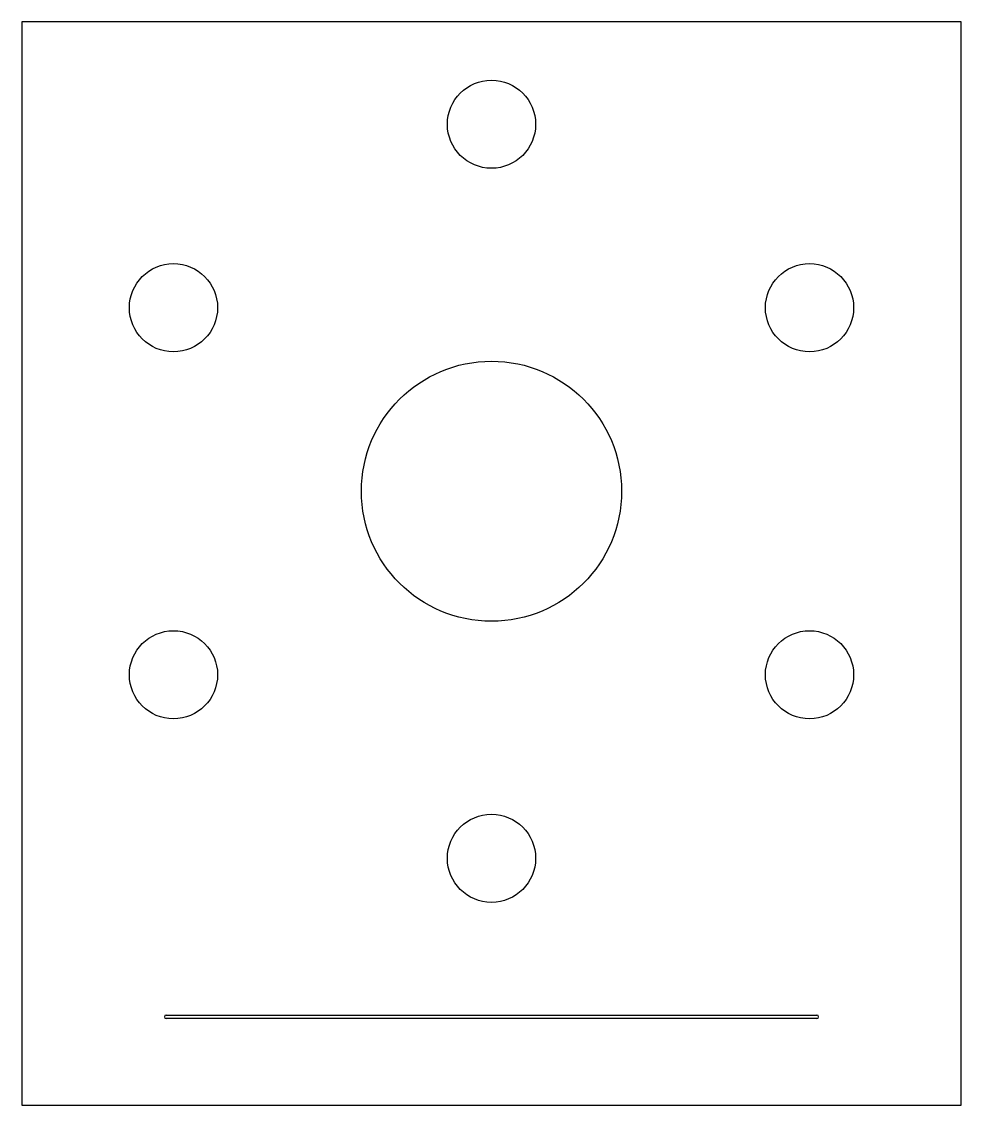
# Model space of a CAD drawing. Extents: x 0 to 65, y 0 to 75.
import ezdxf

# ---------------------------------------------------------------- set-up
doc = ezdxf.new("R2010")
doc.units = 0
doc.header["$MEASUREMENT"] = 0
doc.layers.get('0').update_dxf_attribs({"linetype": 'CONTINUOUS'})

msp = doc.modelspace()

# ---------------------------------------------------------------- linework, layer by layer
for p, q in [((65, 75), (0, 75)), ((0, 75), (0, 0)), ((65, 0), (65, 75)), ((10, 6.25), (55, 6.25)), ((55, 6), (10, 6)), ((0, 0), (65, 0))]:
    msp.add_line(p, q)
for centre, radius in [((32.5, 67.903), 3.05), ((10.5, 55.202), 3.05), ((54.5, 55.202), 3.05), ((32.5, 42.5), 9), ((10.5, 29.798), 3.05), ((54.5, 29.798), 3.05), ((32.5, 17.097), 3.05)]:
    msp.add_circle(centre, radius)
for centre, start, end in [((10, 6.125), 90, 270), ((55, 6.125), 270, 90)]:
    msp.add_arc(centre, 0.125, start, end)

doc.saveas('drawing.dxf')
